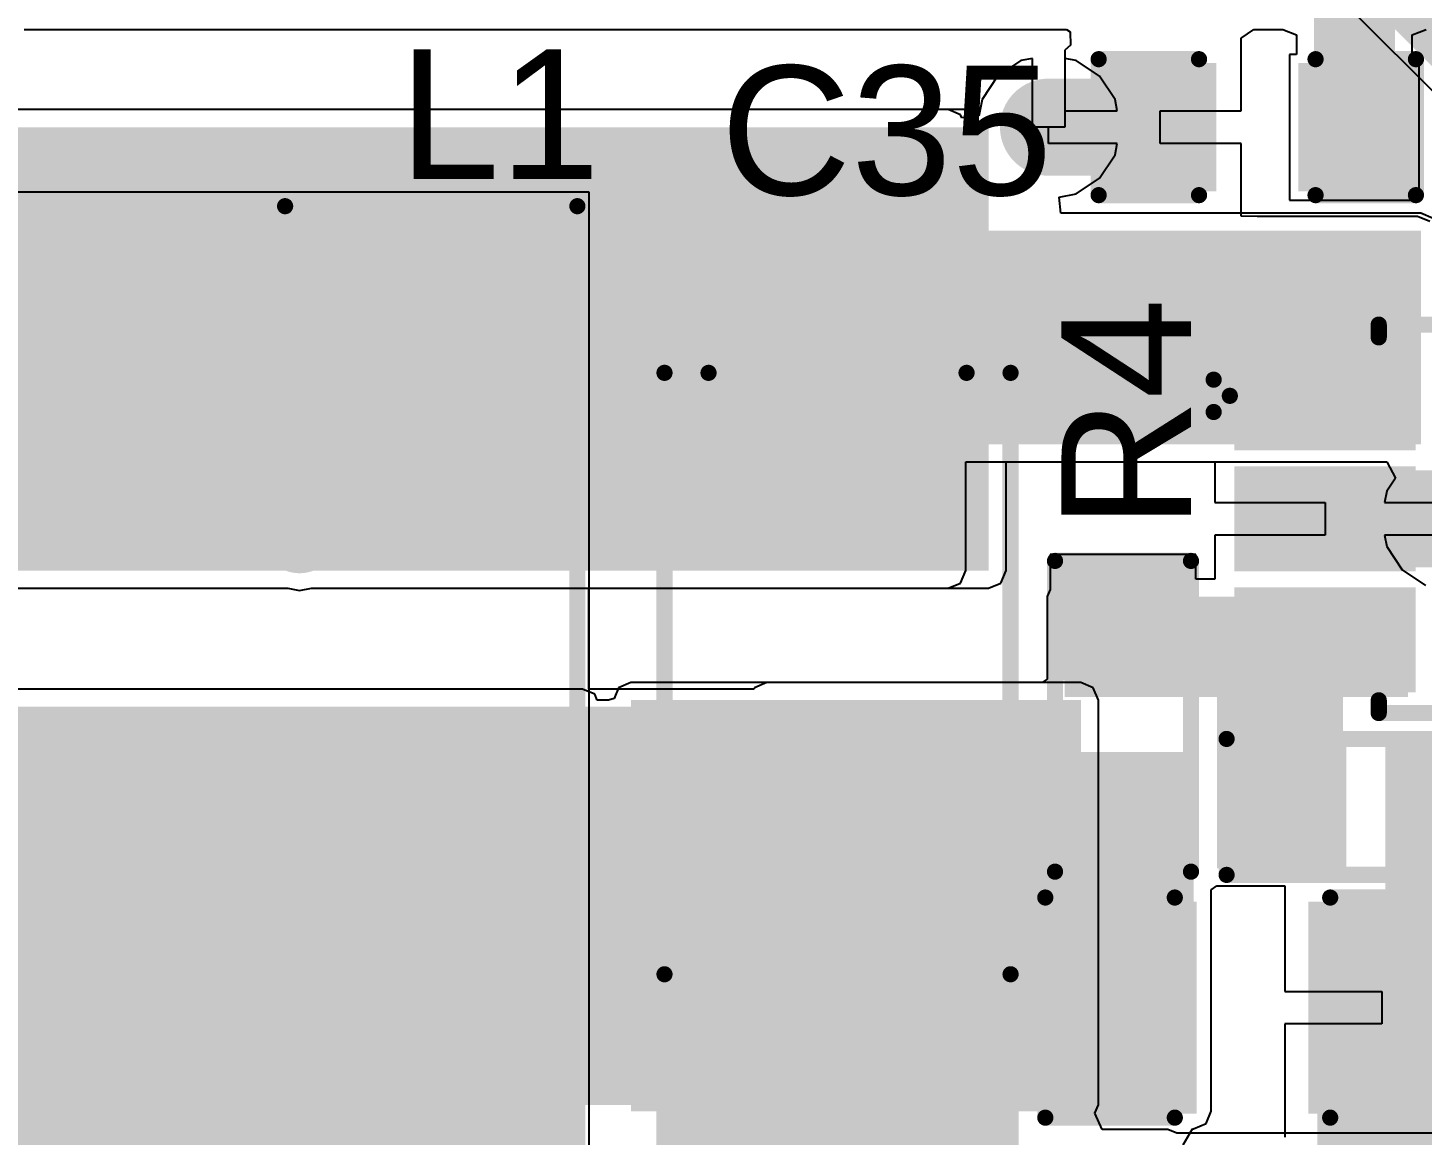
# Model space of a CAD drawing. Header units: millimetres. Extents: x -0.25 to 4.68, y -0.29 to 2.93.
# Drawn here: x 0.5137 to 0.9444, y 0.5146 to 0.8567 of the extents above; entities that cross this region are included whole.
import ezdxf

# ---------------------------------------------------------------- set-up
doc = ezdxf.new("R2010")
doc.units = ezdxf.units.MM
doc.header["$MEASUREMENT"] = 0
for name, color, linetype in [('BottomLayer', 5, 'Continuous'), ('BottomSolder', 6, 'Continuous'), ('TopLayer', 1, 'Continuous'), ('TopOverlay', 2, 'Continuous'), ('TopPaste', 8, 'Continuous'), ('TopSolder', 216, 'Continuous'), ('ViaHoleLayer', 16, 'Continuous')]:
    doc.layers.add(name, color=color, linetype=linetype)
doc.styles.add('Arial', font='', dxfattribs={"height": 0.2})
doc.styles.get('Arial').set_extended_font_data('Arial')

# ---------------------------------------------------------------- blocks, each defined once
blk = doc.blocks.new('C___0805_37')
at = {"layer": 'TopLayer'}
for points in [[(-0.06, 0.03), (-0.02, 0.03), (-0.02, -0.03), (-0.06, -0.03)], [(0.02, 0.03), (0.06, 0.03), (0.06, -0.03), (0.02, -0.03)]]:
    blk.add_hatch(color=1, dxfattribs=at).paths.add_polyline_path(points)
at = {"layer": 'TopPaste'}
for points in [[(-0.06, 0.03), (-0.02, 0.03), (-0.02, -0.03), (-0.06, -0.03)], [(0.02, 0.03), (0.06, 0.03), (0.06, -0.03), (0.02, -0.03)]]:
    blk.add_hatch(color=8, dxfattribs=at).paths.add_polyline_path(points)
at = {"layer": 'TopSolder'}
for points in [[(-0.06276, 0.03276), (-0.01724, 0.03276), (-0.01724, -0.03276), (-0.06276, -0.03276)], [(0.01724, 0.03276), (0.06276, 0.03276), (0.06276, -0.03276), (0.01724, -0.03276)]]:
    blk.add_hatch(color=216, dxfattribs=at).paths.add_polyline_path(points)
at = {"layer": 'TopOverlay', "const_width": 0.005}
for points in [[(-0.024, 0.034), (-0.064, 0.034)], [(-0.064, 0.034), (-0.064, -0.034)], [(0.064, 0.034), (0.024, 0.034)], [(0.064, 0.034), (0.064, -0.034)], [(-0.024, -0.034), (-0.064, -0.034)], [(0.064, -0.034), (0.024, -0.034)]]:
    blk.add_lwpolyline(points, dxfattribs=at)
at = {"layer": 'TopOverlay', "const_width": 0.0025}
for points in [[(-0.06525, 0.034, 1), (-0.06275, 0.034, 1)], [(-0.06525, 0.034, 1), (-0.06275, 0.034, 1)], [(-0.02525, 0.034, 1), (-0.02275, 0.034, 1)], [(0.02275, 0.034, 1), (0.02525, 0.034, 1)], [(0.06275, 0.034, 1), (0.06525, 0.034, 1)], [(0.06275, 0.034, 1), (0.06525, 0.034, 1)], [(-0.06525, -0.034, 1), (-0.06275, -0.034, 1)], [(-0.06525, -0.034, 1), (-0.06275, -0.034, 1)], [(-0.02525, -0.034, 1), (-0.02275, -0.034, 1)], [(0.02275, -0.034, 1), (0.02525, -0.034, 1)], [(0.06275, -0.034, 1), (0.06525, -0.034, 1)], [(0.06275, -0.034, 1), (0.06525, -0.034, 1)]]:
    blk.add_lwpolyline(points, format="xyb", close=True, dxfattribs=at)
blk = doc.blocks.new('SOT_23_6_51')
at = {"layer": 'TopLayer'}
for points in [[(-0.07559, 0.04961), (-0.02756, 0.04961), (-0.02756, 0.0252), (-0.07559, 0.0252)], [(0.02756, 0.04961), (0.07559, 0.04961), (0.07559, 0.0252), (0.02756, 0.0252)], [(-0.07559, 0.0122), (-0.02756, 0.0122), (-0.02756, -0.0122), (-0.07559, -0.0122)], [(0.02756, 0.0122), (0.07559, 0.0122), (0.07559, -0.0122), (0.02756, -0.0122)], [(-0.07559, -0.0252), (-0.02756, -0.0252), (-0.02756, -0.04961), (-0.07559, -0.04961)], [(0.02756, -0.0252), (0.07559, -0.0252), (0.07559, -0.04961), (0.02756, -0.04961)]]:
    blk.add_hatch(color=1, dxfattribs=at).paths.add_polyline_path(points)
at = {"layer": 'TopPaste'}
for points in [[(-0.07559, 0.04961), (-0.02756, 0.04961), (-0.02756, 0.0252), (-0.07559, 0.0252)], [(0.02756, 0.04961), (0.07559, 0.04961), (0.07559, 0.0252), (0.02756, 0.0252)], [(-0.07559, 0.0122), (-0.02756, 0.0122), (-0.02756, -0.0122), (-0.07559, -0.0122)], [(0.02756, 0.0122), (0.07559, 0.0122), (0.07559, -0.0122), (0.02756, -0.0122)], [(-0.07559, -0.0252), (-0.02756, -0.0252), (-0.02756, -0.04961), (-0.07559, -0.04961)], [(0.02756, -0.0252), (0.07559, -0.0252), (0.07559, -0.04961), (0.02756, -0.04961)]]:
    blk.add_hatch(color=8, dxfattribs=at).paths.add_polyline_path(points)
at = {"layer": 'TopSolder'}
for points in [[(-0.07959, 0.05361), (-0.02356, 0.05361), (-0.02356, 0.0212), (-0.07959, 0.0212)], [(0.02356, 0.05361), (0.07959, 0.05361), (0.07959, 0.0212), (0.02356, 0.0212)], [(-0.07959, 0.0162), (-0.02356, 0.0162), (-0.02356, -0.0162), (-0.07959, -0.0162)], [(0.02356, 0.0162), (0.07959, 0.0162), (0.07959, -0.0162), (0.02356, -0.0162)], [(-0.07959, -0.0212), (-0.02356, -0.0212), (-0.02356, -0.05361), (-0.07959, -0.05361)], [(0.02356, -0.0212), (0.07959, -0.0212), (0.07959, -0.05361), (0.02356, -0.05361)]]:
    blk.add_hatch(color=216, dxfattribs=at).paths.add_polyline_path(points)
at = {"layer": 'TopOverlay', "const_width": 0.005}
for points in [[(-0.035, 0.06), (0.034, 0.06)], [(-0.035, 0.05606), (-0.035, 0.06)], [(0.034, 0.05606), (0.034, 0.06)], [(-0.086, 0.043), (-0.081, 0.038)], [(-0.086, 0.033), (-0.086, 0.043)], [(-0.086, 0.033), (-0.081, 0.038)], [(-0.035, -0.06), (-0.035, -0.05606)], [(0.034, -0.06), (0.034, -0.05606)], [(-0.035, -0.06), (0.034, -0.06)]]:
    blk.add_lwpolyline(points, dxfattribs=at)
at = {"layer": 'TopOverlay', "const_width": 0.0025}
for points in [[(-0.03625, 0.06, 1), (-0.03375, 0.06, 1)], [(-0.03625, 0.06, 1), (-0.03375, 0.06, 1)], [(0.03275, 0.06, 1), (0.03525, 0.06, 1)], [(0.03275, 0.06, 1), (0.03525, 0.06, 1)], [(-0.03625, 0.05606, 1), (-0.03375, 0.05606, 1)], [(0.03275, 0.05606, 1), (0.03525, 0.05606, 1)], [(-0.08725, 0.043, 1), (-0.08475, 0.043, 1)], [(-0.08725, 0.043, 1), (-0.08475, 0.043, 1)], [(-0.08225, 0.038, 1), (-0.07975, 0.038, 1)], [(-0.08225, 0.038, 1), (-0.07975, 0.038, 1)], [(-0.08725, 0.033, 1), (-0.08475, 0.033, 1)], [(-0.08725, 0.033, 1), (-0.08475, 0.033, 1)], [(-0.03625, -0.05606, 1), (-0.03375, -0.05606, 1)], [(0.03275, -0.05606, 1), (0.03525, -0.05606, 1)], [(-0.03625, -0.06, 1), (-0.03375, -0.06, 1)], [(-0.03625, -0.06, 1), (-0.03375, -0.06, 1)], [(0.03275, -0.06, 1), (0.03525, -0.06, 1)], [(0.03275, -0.06, 1), (0.03525, -0.06, 1)]]:
    blk.add_lwpolyline(points, format="xyb", close=True, dxfattribs=at)
blk = doc.blocks.new('R___0603_95')
at = {"layer": 'TopLayer'}
for points in [[(-0.015, 0.0175), (-0.015, -0.0175), (-0.045, -0.0175), (-0.045, 0.0175)], [(0.045, 0.0175), (0.045, -0.0175), (0.015, -0.0175), (0.015, 0.0175)]]:
    blk.add_hatch(color=1, dxfattribs=at).paths.add_polyline_path(points)
at = {"layer": 'TopPaste'}
for points in [[(-0.015, 0.0175), (-0.015, -0.0175), (-0.045, -0.0175), (-0.045, 0.0175)], [(0.045, 0.0175), (0.045, -0.0175), (0.015, -0.0175), (0.015, 0.0175)]]:
    blk.add_hatch(color=8, dxfattribs=at).paths.add_polyline_path(points)
at = {"layer": 'TopSolder'}
for points in [[(-0.011, 0.0215), (-0.011, -0.0215), (-0.049, -0.0215), (-0.049, 0.0215)], [(0.049, 0.0215), (0.049, -0.0215), (0.011, -0.0215), (0.011, 0.0215)]]:
    blk.add_hatch(color=216, dxfattribs=at).paths.add_polyline_path(points)
at = {"layer": 'TopOverlay', "const_width": 0.005}
for points in [[(0.048, 0.021), (-0.048, 0.021)], [(-0.048, 0.021), (-0.048, -0.021)], [(0.048, 0.021), (0.048, -0.021)], [(0.048, -0.021), (-0.048, -0.021)]]:
    blk.add_lwpolyline(points, dxfattribs=at)
at = {"layer": 'TopOverlay', "const_width": 0.0025}
for points in [[(-0.04925, 0.021, 1), (-0.04675, 0.021, 1)], [(-0.04925, 0.021, 1), (-0.04675, 0.021, 1)], [(0.04675, 0.021, 1), (0.04925, 0.021, 1)], [(0.04675, 0.021, 1), (0.04925, 0.021, 1)], [(-0.04925, -0.021, 1), (-0.04675, -0.021, 1)], [(-0.04925, -0.021, 1), (-0.04675, -0.021, 1)], [(0.04675, -0.021, 1), (0.04925, -0.021, 1)], [(0.04675, -0.021, 1), (0.04925, -0.021, 1)]]:
    blk.add_lwpolyline(points, format="xyb", close=True, dxfattribs=at)
blk = doc.blocks.new('R___0603_96')
at = {"layer": 'TopLayer'}
for points in [[(-0.015, 0.0175), (-0.015, -0.0175), (-0.045, -0.0175), (-0.045, 0.0175)], [(0.045, 0.0175), (0.045, -0.0175), (0.015, -0.0175), (0.015, 0.0175)]]:
    blk.add_hatch(color=1, dxfattribs=at).paths.add_polyline_path(points)
at = {"layer": 'TopPaste'}
for points in [[(-0.015, 0.0175), (-0.015, -0.0175), (-0.045, -0.0175), (-0.045, 0.0175)], [(0.045, 0.0175), (0.045, -0.0175), (0.015, -0.0175), (0.015, 0.0175)]]:
    blk.add_hatch(color=8, dxfattribs=at).paths.add_polyline_path(points)
at = {"layer": 'TopSolder'}
for points in [[(-0.011, 0.0215), (-0.011, -0.0215), (-0.049, -0.0215), (-0.049, 0.0215)], [(0.049, 0.0215), (0.049, -0.0215), (0.011, -0.0215), (0.011, 0.0215)]]:
    blk.add_hatch(color=216, dxfattribs=at).paths.add_polyline_path(points)
at = {"layer": 'TopOverlay', "const_width": 0.005}
for points in [[(0.048, 0.021), (-0.048, 0.021)], [(-0.048, -0.021), (-0.048, 0.021)], [(0.048, -0.021), (0.048, 0.021)], [(0.048, -0.021), (-0.048, -0.021)]]:
    blk.add_lwpolyline(points, dxfattribs=at)
at = {"layer": 'TopOverlay', "const_width": 0.0025}
for points in [[(-0.04925, 0.021, 1), (-0.04675, 0.021, 1)], [(-0.04925, 0.021, 1), (-0.04675, 0.021, 1)], [(0.04675, 0.021, 1), (0.04925, 0.021, 1)], [(0.04675, 0.021, 1), (0.04925, 0.021, 1)], [(-0.04925, -0.021, 1), (-0.04675, -0.021, 1)], [(-0.04925, -0.021, 1), (-0.04675, -0.021, 1)], [(0.04675, -0.021, 1), (0.04925, -0.021, 1)], [(0.04675, -0.021, 1), (0.04925, -0.021, 1)]]:
    blk.add_lwpolyline(points, format="xyb", close=True, dxfattribs=at)
blk = doc.blocks.new('SMRH74_220MT_117')
at = {"layer": 'TopLayer'}
for points in [[(-0.16535, 0.04921), (-0.08661, 0.04921), (-0.08661, -0.04921), (-0.16535, -0.04921)], [(0.08661, 0.04921), (0.16535, 0.04921), (0.16535, -0.04921), (0.08661, -0.04921)]]:
    blk.add_hatch(color=1, dxfattribs=at).paths.add_polyline_path(points)
at = {"layer": 'TopPaste'}
for points in [[(-0.16535, 0.04921), (-0.08661, 0.04921), (-0.08661, -0.04921), (-0.16535, -0.04921)], [(0.08661, 0.04921), (0.16535, 0.04921), (0.16535, -0.04921), (0.08661, -0.04921)]]:
    blk.add_hatch(color=8, dxfattribs=at).paths.add_polyline_path(points)
at = {"layer": 'TopSolder'}
for points in [[(-0.16935, 0.05321), (-0.08261, 0.05321), (-0.08261, -0.05321), (-0.16935, -0.05321)], [(0.08261, 0.05321), (0.16935, 0.05321), (0.16935, -0.05321), (0.08261, -0.05321)]]:
    blk.add_hatch(color=216, dxfattribs=at).paths.add_polyline_path(points)
at = {"layer": 'TopOverlay', "const_width": 0.005}
for points in [[(-0.14764, 0.14764), (-0.14764, 0.05736)], [(-0.14764, 0.14764), (0.14764, 0.14764)], [(0.14764, 0.14764), (0.14764, 0.05736)], [(-0.14764, -0.05736), (-0.14764, -0.14764)], [(0.14764, -0.05736), (0.14764, -0.14764)], [(-0.14764, -0.14764), (0.14764, -0.14764)]]:
    blk.add_lwpolyline(points, dxfattribs=at)
at = {"layer": 'TopOverlay', "const_width": 0.0025}
for points in [[(-0.14889, 0.14764, 1), (-0.14639, 0.14764, 1)], [(-0.14889, 0.14764, 1), (-0.14639, 0.14764, 1)], [(0.14639, 0.14764, 1), (0.14889, 0.14764, 1)], [(0.14639, 0.14764, 1), (0.14889, 0.14764, 1)], [(-0.14889, 0.05736, 1), (-0.14639, 0.05736, 1)], [(0.14639, 0.05736, 1), (0.14889, 0.05736, 1)], [(-0.14889, -0.05736, 1), (-0.14639, -0.05736, 1)], [(0.14639, -0.05736, 1), (0.14889, -0.05736, 1)], [(-0.14889, -0.14764, 1), (-0.14639, -0.14764, 1)], [(-0.14889, -0.14764, 1), (-0.14639, -0.14764, 1)], [(0.14639, -0.14764, 1), (0.14889, -0.14764, 1)], [(0.14639, -0.14764, 1), (0.14889, -0.14764, 1)]]:
    blk.add_lwpolyline(points, format="xyb", close=True, dxfattribs=at)
blk = doc.blocks.new('SMA_160')
at = {"layer": 'TopLayer'}
for points in [[(-0.12795, 0.03346), (-0.02953, 0.03346), (-0.02953, -0.03346), (-0.12795, -0.03346)], [(0.02953, 0.03346), (0.12795, 0.03346), (0.12795, -0.03346), (0.02953, -0.03346)]]:
    blk.add_hatch(color=1, dxfattribs=at).paths.add_polyline_path(points)
at = {"layer": 'TopOverlay'}
for points in [[(-0.175, -0.05597), (-0.12906, -0.05597), (-0.12906, 0.05598), (-0.175, 0.05598)], [(-0.12992, 0.03638), (-0.1022, 0.03638), (-0.1022, 0.05598), (-0.12992, 0.05598)], [(-0.12992, -0.05598), (-0.1022, -0.05598), (-0.1022, -0.03638), (-0.12992, -0.03638)]]:
    blk.add_hatch(color=2, dxfattribs=at).paths.add_polyline_path(points)
at = {"layer": 'TopPaste'}
for points in [[(-0.12795, 0.03346), (-0.02953, 0.03346), (-0.02953, -0.03346), (-0.12795, -0.03346)], [(0.02953, 0.03346), (0.12795, 0.03346), (0.12795, -0.03346), (0.02953, -0.03346)]]:
    blk.add_hatch(color=8, dxfattribs=at).paths.add_polyline_path(points)
at = {"layer": 'TopSolder'}
for points in [[(-0.13195, 0.03746), (-0.02553, 0.03746), (-0.02553, -0.03746), (-0.13195, -0.03746)], [(0.02553, 0.03746), (0.13195, 0.03746), (0.13195, -0.03746), (0.02553, -0.03746)]]:
    blk.add_hatch(color=216, dxfattribs=at).paths.add_polyline_path(points)
at = {"layer": 'TopOverlay', "const_width": 0.005}
for points in [[(-0.10465, 0.05345), (0.08115, 0.05345)], [(0.08115, 0.05345), (0.08115, 0.03985)], [(0.08115, -0.03985), (0.08115, -0.05345)], [(-0.10465, -0.05345), (0.08115, -0.05345)]]:
    blk.add_lwpolyline(points, dxfattribs=at)
at = {"layer": 'TopOverlay', "const_width": 0.0025}
for points in [[(-0.1059, 0.05345, 1), (-0.1034, 0.05345, 1)], [(0.0799, 0.05345, 1), (0.0824, 0.05345, 1)], [(0.0799, 0.05345, 1), (0.0824, 0.05345, 1)], [(0.0799, 0.03985, 1), (0.0824, 0.03985, 1)], [(0.0799, -0.03985, 1), (0.0824, -0.03985, 1)], [(-0.1059, -0.05345, 1), (-0.1034, -0.05345, 1)], [(0.0799, -0.05345, 1), (0.0824, -0.05345, 1)], [(0.0799, -0.05345, 1), (0.0824, -0.05345, 1)]]:
    blk.add_lwpolyline(points, format="xyb", close=True, dxfattribs=at)
blk = doc.blocks.new('C___0603_182')
at = {"layer": 'TopLayer'}
for points in [[(-0.015, 0.0175), (-0.015, -0.0175), (-0.045, -0.0175), (-0.045, 0.0175)], [(0.045, 0.0175), (0.045, -0.0175), (0.015, -0.0175), (0.015, 0.0175)]]:
    blk.add_hatch(color=1, dxfattribs=at).paths.add_polyline_path(points)
at = {"layer": 'TopPaste'}
for points in [[(-0.015, 0.0175), (-0.015, -0.0175), (-0.045, -0.0175), (-0.045, 0.0175)], [(0.045, 0.0175), (0.045, -0.0175), (0.015, -0.0175), (0.015, 0.0175)]]:
    blk.add_hatch(color=8, dxfattribs=at).paths.add_polyline_path(points)
at = {"layer": 'TopSolder'}
for points in [[(-0.01264, 0.01986), (-0.01264, -0.01986), (-0.04736, -0.01986), (-0.04736, 0.01986)], [(0.04736, 0.01986), (0.04736, -0.01986), (0.01264, -0.01986), (0.01264, 0.01986)]]:
    blk.add_hatch(color=216, dxfattribs=at).paths.add_polyline_path(points)
at = {"layer": 'TopOverlay', "const_width": 0.005}
for points in [[(-0.049, 0.021), (-0.018, 0.021)], [(-0.049, -0.021), (-0.049, 0.021)], [(0.018, 0.021), (0.049, 0.021)], [(0.049, -0.021), (0.049, 0.021)], [(-0.049, -0.021), (-0.018, -0.021)], [(0.018, -0.021), (0.049, -0.021)]]:
    blk.add_lwpolyline(points, dxfattribs=at)
at = {"layer": 'TopOverlay', "const_width": 0.0025}
for points in [[(-0.05025, 0.021, 1), (-0.04775, 0.021, 1)], [(-0.05025, 0.021, 1), (-0.04775, 0.021, 1)], [(-0.01925, 0.021, 1), (-0.01675, 0.021, 1)], [(0.01675, 0.021, 1), (0.01925, 0.021, 1)], [(0.04775, 0.021, 1), (0.05025, 0.021, 1)], [(0.04775, 0.021, 1), (0.05025, 0.021, 1)], [(-0.05025, -0.021, 1), (-0.04775, -0.021, 1)], [(-0.05025, -0.021, 1), (-0.04775, -0.021, 1)], [(-0.01925, -0.021, 1), (-0.01675, -0.021, 1)], [(0.01675, -0.021, 1), (0.01925, -0.021, 1)], [(0.04775, -0.021, 1), (0.05025, -0.021, 1)], [(0.04775, -0.021, 1), (0.05025, -0.021, 1)]]:
    blk.add_lwpolyline(points, format="xyb", close=True, dxfattribs=at)

msp = doc.modelspace()

# ---------------------------------------------------------------- hatches: boundary and pattern name
at = {"layer": 'BottomLayer'}
h = msp.add_hatch(color=5, dxfattribs=at)
edge = h.paths.add_edge_path()
edge.add_arc((0.829, 0.826), 0.01181, 0, 360)
for points in [[(0.425, 0.689), (0.81047, 0.689), (0.81047, 0.826), (0.425, 0.826)], [(0.798, 0.728), (0.944, 0.728), (0.944, 0.794), (0.798, 0.794)], [(0.12982, 0.52395), (0.76282, 0.52395), (0.76282, 0.647), (0.12982, 0.647)], [(0.742, 0.52395), (0.839, 0.52395), (0.839, 0.649), (0.742, 0.649)]]:
    msp.add_hatch(color=5, dxfattribs=at).paths.add_polyline_path(points)
h = msp.add_hatch(color=5, dxfattribs=at)
edge = h.paths.add_edge_path()
edge.add_arc((0.59765, 0.812), 0.01181, 0, 360)
h = msp.add_hatch(color=5, dxfattribs=at)
edge = h.paths.add_edge_path()
edge.add_arc((0.63065, 0.813), 0.01181, 0, 360)
h = msp.add_hatch(color=5, dxfattribs=at)
edge = h.paths.add_edge_path()
edge.add_arc((0.63065, 0.785), 0.01181, 0, 360)
h = msp.add_hatch(color=5, dxfattribs=at)
edge = h.paths.add_edge_path()
edge.add_arc((0.59765, 0.784), 0.01181, 0, 360)
h = msp.add_hatch(color=5, dxfattribs=at)
edge = h.paths.add_edge_path()
edge.add_arc((0.817, 0.778), 0.01181, 0, 360)
h = msp.add_hatch(color=5, dxfattribs=at)
edge = h.paths.add_edge_path()
edge.add_arc((0.845, 0.778), 0.01181, 0, 360)
h = msp.add_hatch(color=5, dxfattribs=at)
edge = h.paths.add_edge_path()
edge.add_arc((0.873, 0.778), 0.01181, 0, 360)
h = msp.add_hatch(color=5, dxfattribs=at)
edge = h.paths.add_edge_path()
edge.add_arc((0.901, 0.778), 0.01181, 0, 360)
h = msp.add_hatch(color=5, dxfattribs=at)
edge = h.paths.add_edge_path()
edge.add_arc((0.929, 0.778), 0.01181, 0, 360)
h = msp.add_hatch(color=5, dxfattribs=at)
edge = h.paths.add_edge_path()
edge.add_arc((0.59765, 0.756), 0.01181, 0, 360)
h = msp.add_hatch(color=5, dxfattribs=at)
edge = h.paths.add_edge_path()
edge.add_arc((0.63065, 0.757), 0.01181, 0, 360)
h = msp.add_hatch(color=5, dxfattribs=at)
edge = h.paths.add_edge_path()
edge.add_arc((0.63065, 0.729), 0.01181, 0, 360)
h = msp.add_hatch(color=5, dxfattribs=at)
edge = h.paths.add_edge_path()
edge.add_arc((0.59765, 0.728), 0.01181, 0, 360)
h = msp.add_hatch(color=5, dxfattribs=at)
edge = h.paths.add_edge_path()
edge.add_arc((0.954, 0.705), 0.01181, 0, 360)
h = msp.add_hatch(color=5, dxfattribs=at)
edge = h.paths.add_edge_path()
edge.add_arc((0.59765, 0.7), 0.01181, 0, 360)
h = msp.add_hatch(color=5, dxfattribs=at)
edge = h.paths.add_edge_path()
edge.add_arc((0.63065, 0.701), 0.01181, 0, 360)
h = msp.add_hatch(color=5, dxfattribs=at)
edge = h.paths.add_edge_path()
edge.add_arc((0.71365, 0.635), 0.01181, 0, 360)
h = msp.add_hatch(color=5, dxfattribs=at)
edge = h.paths.add_edge_path()
edge.add_arc((0.814, 0.635), 0.01181, 0, 360)
h = msp.add_hatch(color=5, dxfattribs=at)
edge = h.paths.add_edge_path()
edge.add_arc((0.71365, 0.61), 0.01181, 0, 360)
h = msp.add_hatch(color=5, dxfattribs=at)
edge = h.paths.add_edge_path()
edge.add_arc((0.814, 0.61), 0.01181, 0, 360)
h = msp.add_hatch(color=5, dxfattribs=at)
edge = h.paths.add_edge_path()
edge.add_arc((0.71365, 0.585), 0.01181, 0, 360)
h = msp.add_hatch(color=5, dxfattribs=at)
edge = h.paths.add_edge_path()
edge.add_arc((0.814, 0.585), 0.01181, 0, 360)
h = msp.add_hatch(color=5, dxfattribs=at)
edge = h.paths.add_edge_path()
edge.add_arc((0.71365, 0.56), 0.01181, 0, 360)
h = msp.add_hatch(color=5, dxfattribs=at)
edge = h.paths.add_edge_path()
edge.add_arc((0.814, 0.56), 0.01181, 0, 360)
h = msp.add_hatch(color=5, dxfattribs=at)
edge = h.paths.add_edge_path()
edge.add_arc((0.71365, 0.535), 0.01181, 0, 360)
h = msp.add_hatch(color=5, dxfattribs=at)
edge = h.paths.add_edge_path()
edge.add_arc((0.814, 0.535), 0.01181, 0, 360)
at = {"layer": 'BottomSolder'}
h = msp.add_hatch(color=6, dxfattribs=at)
edge = h.paths.add_edge_path()
edge.add_arc((0.829, 0.826), 0.00591, 0, 360)
h = msp.add_hatch(color=6, dxfattribs=at)
edge = h.paths.add_edge_path()
edge.add_arc((0.63065, 0.813), 0.00591, 0, 360)
h = msp.add_hatch(color=6, dxfattribs=at)
edge = h.paths.add_edge_path()
edge.add_arc((0.59765, 0.812), 0.00591, 0, 360)
h = msp.add_hatch(color=6, dxfattribs=at)
edge = h.paths.add_edge_path()
edge.add_arc((0.59765, 0.784), 0.00591, 0, 360)
h = msp.add_hatch(color=6, dxfattribs=at)
edge = h.paths.add_edge_path()
edge.add_arc((0.63065, 0.785), 0.00591, 0, 360)
h = msp.add_hatch(color=6, dxfattribs=at)
edge = h.paths.add_edge_path()
edge.add_arc((0.817, 0.778), 0.00591, 0, 360)
h = msp.add_hatch(color=6, dxfattribs=at)
edge = h.paths.add_edge_path()
edge.add_arc((0.845, 0.778), 0.00591, 0, 360)
h = msp.add_hatch(color=6, dxfattribs=at)
edge = h.paths.add_edge_path()
edge.add_arc((0.873, 0.778), 0.00591, 0, 360)
h = msp.add_hatch(color=6, dxfattribs=at)
edge = h.paths.add_edge_path()
edge.add_arc((0.901, 0.778), 0.00591, 0, 360)
h = msp.add_hatch(color=6, dxfattribs=at)
edge = h.paths.add_edge_path()
edge.add_arc((0.929, 0.778), 0.00591, 0, 360)
h = msp.add_hatch(color=6, dxfattribs=at)
edge = h.paths.add_edge_path()
edge.add_arc((0.63065, 0.757), 0.00591, 0, 360)
h = msp.add_hatch(color=6, dxfattribs=at)
edge = h.paths.add_edge_path()
edge.add_arc((0.59765, 0.756), 0.00591, 0, 360)
h = msp.add_hatch(color=6, dxfattribs=at)
edge = h.paths.add_edge_path()
edge.add_arc((0.59765, 0.728), 0.00591, 0, 360)
h = msp.add_hatch(color=6, dxfattribs=at)
edge = h.paths.add_edge_path()
edge.add_arc((0.63065, 0.729), 0.00591, 0, 360)
h = msp.add_hatch(color=6, dxfattribs=at)
edge = h.paths.add_edge_path()
edge.add_arc((0.63065, 0.701), 0.00591, 0, 360)
h = msp.add_hatch(color=6, dxfattribs=at)
edge = h.paths.add_edge_path()
edge.add_arc((0.59765, 0.7), 0.00591, 0, 360)
h = msp.add_hatch(color=6, dxfattribs=at)
edge = h.paths.add_edge_path()
edge.add_arc((0.71365, 0.635), 0.00591, 0, 360)
h = msp.add_hatch(color=6, dxfattribs=at)
edge = h.paths.add_edge_path()
edge.add_arc((0.814, 0.635), 0.00591, 0, 360)
h = msp.add_hatch(color=6, dxfattribs=at)
edge = h.paths.add_edge_path()
edge.add_arc((0.71365, 0.61), 0.00591, 0, 360)
h = msp.add_hatch(color=6, dxfattribs=at)
edge = h.paths.add_edge_path()
edge.add_arc((0.814, 0.61), 0.00591, 0, 360)
h = msp.add_hatch(color=6, dxfattribs=at)
edge = h.paths.add_edge_path()
edge.add_arc((0.71365, 0.585), 0.00591, 0, 360)
h = msp.add_hatch(color=6, dxfattribs=at)
edge = h.paths.add_edge_path()
edge.add_arc((0.814, 0.585), 0.00591, 0, 360)
h = msp.add_hatch(color=6, dxfattribs=at)
edge = h.paths.add_edge_path()
edge.add_arc((0.71365, 0.56), 0.00591, 0, 360)
h = msp.add_hatch(color=6, dxfattribs=at)
edge = h.paths.add_edge_path()
edge.add_arc((0.814, 0.56), 0.00591, 0, 360)
h = msp.add_hatch(color=6, dxfattribs=at)
edge = h.paths.add_edge_path()
edge.add_arc((0.71365, 0.535), 0.00591, 0, 360)
h = msp.add_hatch(color=6, dxfattribs=at)
edge = h.paths.add_edge_path()
edge.add_arc((0.814, 0.535), 0.00591, 0, 360)
at = {"layer": 'TopLayer'}
h = msp.add_hatch(color=1, dxfattribs=at)
edge = h.paths.add_edge_path()
edge.add_arc((0.829, 0.826), 0.01181, 0, 360)
for points in [[(0.425, 0.689), (0.798, 0.689), (0.798, 0.826), (0.425, 0.826)], [(0.943, 0.793), (0.788, 0.793), (0.788, 0.728), (0.943, 0.728)], [(0.834, 0.65), (0.94, 0.65), (0.94, 0.681), (0.834, 0.681)], [(0.92, 0.597), (0.92, 0.681), (0.881, 0.681), (0.881, 0.597)], [(0.38818, 0.427), (0.685, 0.427), (0.685, 0.647), (0.38818, 0.647)], [(0.7, 0.621), (0.827, 0.621), (0.827, 0.649), (0.7, 0.649)], [(0.723, 0.59), (0.799, 0.59), (0.799, 0.649), (0.723, 0.649)], [(0.933, 0.516), (1.024, 0.516), (1.024, 0.636), (0.933, 0.636)], [(0.7, 0.522), (0.87382, 0.522), (0.87382, 0.632), (0.7, 0.632)], [(0.912, 0.543), (0.912, 0.439), (1.06607, 0.439), (1.06607, 0.543)]]:
    msp.add_hatch(color=1, dxfattribs=at).paths.add_polyline_path(points)
h = msp.add_hatch(color=1, dxfattribs=at)
edge = h.paths.add_edge_path()
edge.add_arc((0.59765, 0.812), 0.01181, 0, 360)
h = msp.add_hatch(color=1, dxfattribs=at)
edge = h.paths.add_edge_path()
edge.add_arc((0.63065, 0.813), 0.01181, 0, 360)
h = msp.add_hatch(color=1, dxfattribs=at)
edge = h.paths.add_edge_path()
edge.add_arc((0.63065, 0.785), 0.01181, 0, 360)
h = msp.add_hatch(color=1, dxfattribs=at)
edge = h.paths.add_edge_path()
edge.add_arc((0.59765, 0.784), 0.01181, 0, 360)
h = msp.add_hatch(color=1, dxfattribs=at)
edge = h.paths.add_edge_path()
edge.add_arc((0.817, 0.778), 0.01181, 0, 360)
h = msp.add_hatch(color=1, dxfattribs=at)
edge = h.paths.add_edge_path()
edge.add_arc((0.845, 0.778), 0.01181, 0, 360)
h = msp.add_hatch(color=1, dxfattribs=at)
edge = h.paths.add_edge_path()
edge.add_arc((0.873, 0.778), 0.01181, 0, 360)
h = msp.add_hatch(color=1, dxfattribs=at)
edge = h.paths.add_edge_path()
edge.add_arc((0.901, 0.778), 0.01181, 0, 360)
h = msp.add_hatch(color=1, dxfattribs=at)
edge = h.paths.add_edge_path()
edge.add_arc((0.929, 0.778), 0.01181, 0, 360)
h = msp.add_hatch(color=1, dxfattribs=at)
edge = h.paths.add_edge_path()
edge.add_arc((0.59765, 0.756), 0.01181, 0, 360)
h = msp.add_hatch(color=1, dxfattribs=at)
edge = h.paths.add_edge_path()
edge.add_arc((0.63065, 0.757), 0.01181, 0, 360)
h = msp.add_hatch(color=1, dxfattribs=at)
edge = h.paths.add_edge_path()
edge.add_arc((0.63065, 0.729), 0.01181, 0, 360)
h = msp.add_hatch(color=1, dxfattribs=at)
edge = h.paths.add_edge_path()
edge.add_arc((0.59765, 0.728), 0.01181, 0, 360)
h = msp.add_hatch(color=1, dxfattribs=at)
edge = h.paths.add_edge_path()
edge.add_arc((0.954, 0.705), 0.01181, 0, 360)
h = msp.add_hatch(color=1, dxfattribs=at)
edge = h.paths.add_edge_path()
edge.add_arc((0.59765, 0.7), 0.01181, 0, 360)
h = msp.add_hatch(color=1, dxfattribs=at)
edge = h.paths.add_edge_path()
edge.add_arc((0.63065, 0.701), 0.01181, 0, 360)
h = msp.add_hatch(color=1, dxfattribs=at)
edge = h.paths.add_edge_path()
edge.add_arc((0.71365, 0.635), 0.01181, 0, 360)
h = msp.add_hatch(color=1, dxfattribs=at)
edge = h.paths.add_edge_path()
edge.add_arc((0.814, 0.635), 0.01181, 0, 360)
h = msp.add_hatch(color=1, dxfattribs=at)
edge = h.paths.add_edge_path()
edge.add_arc((0.71365, 0.61), 0.01181, 0, 360)
h = msp.add_hatch(color=1, dxfattribs=at)
edge = h.paths.add_edge_path()
edge.add_arc((0.814, 0.61), 0.01181, 0, 360)
h = msp.add_hatch(color=1, dxfattribs=at)
edge = h.paths.add_edge_path()
edge.add_arc((0.71365, 0.585), 0.01181, 0, 360)
h = msp.add_hatch(color=1, dxfattribs=at)
edge = h.paths.add_edge_path()
edge.add_arc((0.814, 0.585), 0.01181, 0, 360)
h = msp.add_hatch(color=1, dxfattribs=at)
edge = h.paths.add_edge_path()
edge.add_arc((0.71365, 0.56), 0.01181, 0, 360)
h = msp.add_hatch(color=1, dxfattribs=at)
edge = h.paths.add_edge_path()
edge.add_arc((0.814, 0.56), 0.01181, 0, 360)
h = msp.add_hatch(color=1, dxfattribs=at)
edge = h.paths.add_edge_path()
edge.add_arc((0.71365, 0.535), 0.01181, 0, 360)
h = msp.add_hatch(color=1, dxfattribs=at)
edge = h.paths.add_edge_path()
edge.add_arc((0.814, 0.535), 0.01181, 0, 360)
at = {"layer": 'TopSolder'}
h = msp.add_hatch(color=216, dxfattribs=at)
edge = h.paths.add_edge_path()
edge.add_arc((0.829, 0.826), 0.00591, 0, 360)
h = msp.add_hatch(color=216, dxfattribs=at)
edge = h.paths.add_edge_path()
edge.add_arc((0.63065, 0.813), 0.00591, 0, 360)
h = msp.add_hatch(color=216, dxfattribs=at)
edge = h.paths.add_edge_path()
edge.add_arc((0.59765, 0.812), 0.00591, 0, 360)
h = msp.add_hatch(color=216, dxfattribs=at)
edge = h.paths.add_edge_path()
edge.add_arc((0.59765, 0.784), 0.00591, 0, 360)
h = msp.add_hatch(color=216, dxfattribs=at)
edge = h.paths.add_edge_path()
edge.add_arc((0.63065, 0.785), 0.00591, 0, 360)
h = msp.add_hatch(color=216, dxfattribs=at)
edge = h.paths.add_edge_path()
edge.add_arc((0.817, 0.778), 0.00591, 0, 360)
h = msp.add_hatch(color=216, dxfattribs=at)
edge = h.paths.add_edge_path()
edge.add_arc((0.845, 0.778), 0.00591, 0, 360)
h = msp.add_hatch(color=216, dxfattribs=at)
edge = h.paths.add_edge_path()
edge.add_arc((0.873, 0.778), 0.00591, 0, 360)
h = msp.add_hatch(color=216, dxfattribs=at)
edge = h.paths.add_edge_path()
edge.add_arc((0.901, 0.778), 0.00591, 0, 360)
h = msp.add_hatch(color=216, dxfattribs=at)
edge = h.paths.add_edge_path()
edge.add_arc((0.929, 0.778), 0.00591, 0, 360)
h = msp.add_hatch(color=216, dxfattribs=at)
edge = h.paths.add_edge_path()
edge.add_arc((0.63065, 0.757), 0.00591, 0, 360)
h = msp.add_hatch(color=216, dxfattribs=at)
edge = h.paths.add_edge_path()
edge.add_arc((0.59765, 0.756), 0.00591, 0, 360)
h = msp.add_hatch(color=216, dxfattribs=at)
edge = h.paths.add_edge_path()
edge.add_arc((0.59765, 0.728), 0.00591, 0, 360)
h = msp.add_hatch(color=216, dxfattribs=at)
edge = h.paths.add_edge_path()
edge.add_arc((0.63065, 0.729), 0.00591, 0, 360)
h = msp.add_hatch(color=216, dxfattribs=at)
edge = h.paths.add_edge_path()
edge.add_arc((0.63065, 0.701), 0.00591, 0, 360)
h = msp.add_hatch(color=216, dxfattribs=at)
edge = h.paths.add_edge_path()
edge.add_arc((0.59765, 0.7), 0.00591, 0, 360)
h = msp.add_hatch(color=216, dxfattribs=at)
edge = h.paths.add_edge_path()
edge.add_arc((0.71365, 0.635), 0.00591, 0, 360)
h = msp.add_hatch(color=216, dxfattribs=at)
edge = h.paths.add_edge_path()
edge.add_arc((0.814, 0.635), 0.00591, 0, 360)
h = msp.add_hatch(color=216, dxfattribs=at)
edge = h.paths.add_edge_path()
edge.add_arc((0.71365, 0.61), 0.00591, 0, 360)
h = msp.add_hatch(color=216, dxfattribs=at)
edge = h.paths.add_edge_path()
edge.add_arc((0.814, 0.61), 0.00591, 0, 360)
h = msp.add_hatch(color=216, dxfattribs=at)
edge = h.paths.add_edge_path()
edge.add_arc((0.71365, 0.585), 0.00591, 0, 360)
h = msp.add_hatch(color=216, dxfattribs=at)
edge = h.paths.add_edge_path()
edge.add_arc((0.814, 0.585), 0.00591, 0, 360)
h = msp.add_hatch(color=216, dxfattribs=at)
edge = h.paths.add_edge_path()
edge.add_arc((0.71365, 0.56), 0.00591, 0, 360)
h = msp.add_hatch(color=216, dxfattribs=at)
edge = h.paths.add_edge_path()
edge.add_arc((0.814, 0.56), 0.00591, 0, 360)
h = msp.add_hatch(color=216, dxfattribs=at)
edge = h.paths.add_edge_path()
edge.add_arc((0.71365, 0.535), 0.00591, 0, 360)
h = msp.add_hatch(color=216, dxfattribs=at)
edge = h.paths.add_edge_path()
edge.add_arc((0.814, 0.535), 0.00591, 0, 360)
at = {"layer": 'ViaHoleLayer'}
h = msp.add_hatch(color=16, dxfattribs=at)
edge = h.paths.add_edge_path()
edge.add_arc((0.829, 0.826), 0.00591, 0, 360)
h = msp.add_hatch(color=16, dxfattribs=at)
edge = h.paths.add_edge_path()
edge.add_arc((0.63065, 0.813), 0.00591, 0, 360)
h = msp.add_hatch(color=16, dxfattribs=at)
edge = h.paths.add_edge_path()
edge.add_arc((0.59765, 0.812), 0.00591, 0, 360)
h = msp.add_hatch(color=16, dxfattribs=at)
edge = h.paths.add_edge_path()
edge.add_arc((0.59765, 0.784), 0.00591, 0, 360)
h = msp.add_hatch(color=16, dxfattribs=at)
edge = h.paths.add_edge_path()
edge.add_arc((0.63065, 0.785), 0.00591, 0, 360)
h = msp.add_hatch(color=16, dxfattribs=at)
edge = h.paths.add_edge_path()
edge.add_arc((0.817, 0.778), 0.00591, 0, 360)
h = msp.add_hatch(color=16, dxfattribs=at)
edge = h.paths.add_edge_path()
edge.add_arc((0.845, 0.778), 0.00591, 0, 360)
h = msp.add_hatch(color=16, dxfattribs=at)
edge = h.paths.add_edge_path()
edge.add_arc((0.873, 0.778), 0.00591, 0, 360)
h = msp.add_hatch(color=16, dxfattribs=at)
edge = h.paths.add_edge_path()
edge.add_arc((0.901, 0.778), 0.00591, 0, 360)
h = msp.add_hatch(color=16, dxfattribs=at)
edge = h.paths.add_edge_path()
edge.add_arc((0.929, 0.778), 0.00591, 0, 360)
h = msp.add_hatch(color=16, dxfattribs=at)
edge = h.paths.add_edge_path()
edge.add_arc((0.63065, 0.757), 0.00591, 0, 360)
h = msp.add_hatch(color=16, dxfattribs=at)
edge = h.paths.add_edge_path()
edge.add_arc((0.59765, 0.756), 0.00591, 0, 360)
h = msp.add_hatch(color=16, dxfattribs=at)
edge = h.paths.add_edge_path()
edge.add_arc((0.59765, 0.728), 0.00591, 0, 360)
h = msp.add_hatch(color=16, dxfattribs=at)
edge = h.paths.add_edge_path()
edge.add_arc((0.63065, 0.729), 0.00591, 0, 360)
h = msp.add_hatch(color=16, dxfattribs=at)
edge = h.paths.add_edge_path()
edge.add_arc((0.63065, 0.701), 0.00591, 0, 360)
h = msp.add_hatch(color=16, dxfattribs=at)
edge = h.paths.add_edge_path()
edge.add_arc((0.59765, 0.7), 0.00591, 0, 360)
h = msp.add_hatch(color=16, dxfattribs=at)
edge = h.paths.add_edge_path()
edge.add_arc((0.71365, 0.635), 0.00591, 0, 360)
h = msp.add_hatch(color=16, dxfattribs=at)
edge = h.paths.add_edge_path()
edge.add_arc((0.814, 0.635), 0.00591, 0, 360)
h = msp.add_hatch(color=16, dxfattribs=at)
edge = h.paths.add_edge_path()
edge.add_arc((0.71365, 0.61), 0.00591, 0, 360)
h = msp.add_hatch(color=16, dxfattribs=at)
edge = h.paths.add_edge_path()
edge.add_arc((0.814, 0.61), 0.00591, 0, 360)
h = msp.add_hatch(color=16, dxfattribs=at)
edge = h.paths.add_edge_path()
edge.add_arc((0.71365, 0.585), 0.00591, 0, 360)
h = msp.add_hatch(color=16, dxfattribs=at)
edge = h.paths.add_edge_path()
edge.add_arc((0.814, 0.585), 0.00591, 0, 360)
h = msp.add_hatch(color=16, dxfattribs=at)
edge = h.paths.add_edge_path()
edge.add_arc((0.71365, 0.56), 0.00591, 0, 360)
h = msp.add_hatch(color=16, dxfattribs=at)
edge = h.paths.add_edge_path()
edge.add_arc((0.814, 0.56), 0.00591, 0, 360)
h = msp.add_hatch(color=16, dxfattribs=at)
edge = h.paths.add_edge_path()
edge.add_arc((0.71365, 0.535), 0.00591, 0, 360)
h = msp.add_hatch(color=16, dxfattribs=at)
edge = h.paths.add_edge_path()
edge.add_arc((0.814, 0.535), 0.00591, 0, 360)

# ---------------------------------------------------------------- linework, layer by layer
at = {"layer": 'BottomLayer'}
for p, q in [((0.7975, 0.98727), (0.98038, 0.80438)), ((0.82049, 0.84655), (0.81328, 0.84172)), ((0.824, 0.84724), (0.82049, 0.84655)), ((0.824, 0.826), (0.824, 0.84724)), ((0.83751, 0.84655), (0.834, 0.84724)), ((0.834, 0.84724), (0.834, 0.831)), ((0.84472, 0.84172), (0.83751, 0.84655)), ((0.81328, 0.84172), (0.80845, 0.83451)), ((0.84955, 0.83451), (0.84472, 0.84172)), ((0.80784, 0.83141), (0.43671, 0.83141)), ((0.80845, 0.83451), (0.80784, 0.83141)), ((0.85024, 0.831), (0.84955, 0.83451)), ((0.834, 0.831), (0.85024, 0.831)), ((0.829, 0.826), (0.824, 0.826)), ((0.829, 0.821), (0.829, 0.826)), ((0.85024, 0.821), (0.829, 0.821)), ((0.84955, 0.81749), (0.85024, 0.821)), ((0.84472, 0.81028), (0.84955, 0.81749)), ((0.83751, 0.80545), (0.84472, 0.81028)), ((0.387, 0.806), (0.687, 0.806)), ((0.687, 0.806), (0.687, 0.502)), ((0.83227, 0.80441), (0.83751, 0.80545)), ((0.83276, 0.79941), (0.83227, 0.80441)), ((0.944, 0.79941), (0.83276, 0.79941)), ((0.94783, 0.79783), (0.944, 0.79941)), ((0.81589, 0.689), (0.81589, 0.72259)), ((0.81589, 0.72259), (0.93351, 0.72259)), ((0.93351, 0.72259), (0.93618, 0.71759)), ((0.93618, 0.71759), (0.93345, 0.71351)), ((0.93345, 0.71351), (0.93276, 0.71)), ((0.93276, 0.71), (0.97524, 0.71)), ((0.949, 0.7), (0.93276, 0.7)), ((0.93276, 0.7), (0.93345, 0.69649)), ((0.93345, 0.69649), (0.93828, 0.68928)), ((0.93828, 0.68928), (0.94549, 0.68445)), ((0.81047, 0.68359), (0.8143, 0.68517)), ((0.8143, 0.68517), (0.81589, 0.689)), ((0.687, 0.65241), (0.687, 0.68359)), ((0.687, 0.68359), (0.81047, 0.68359)), ((0.738, 0.65241), (0.687, 0.65241)), ((0.73817, 0.65283), (0.738, 0.65241)), ((0.742, 0.65441), (0.73817, 0.65283)), ((0.839, 0.65441), (0.742, 0.65441)), ((0.84283, 0.65283), (0.839, 0.65441)), ((0.84441, 0.649), (0.84283, 0.65283)), ((0.84441, 0.52395), (0.84441, 0.649)), ((0.84334, 0.52136), (0.84441, 0.52395)), ((0.8456, 0.51636), (0.84334, 0.52136)), ((0.86582, 0.51636), (0.8456, 0.51636)), ((0.86861, 0.51521), (0.86582, 0.51636)), ((0.95035, 0.51521), (0.86861, 0.51521))]:
    msp.add_line(p, q, dxfattribs=at)
at = {"layer": 'BottomLayer', "const_width": 0.025}
msp.add_lwpolyline([(0.731, 1.079), (0.993, 0.817)], dxfattribs=at)
at = {"layer": 'TopLayer'}
for p, q in [((0.51262, 0.85618), (0.54695, 0.85618)), ((0.54695, 0.85618), (0.54699, 0.85618)), ((0.54699, 0.85618), (0.55195, 0.85618)), ((0.55195, 0.85618), (0.55199, 0.85618)), ((0.55199, 0.85618), (0.58632, 0.85618)), ((0.58632, 0.85618), (0.58636, 0.85618)), ((0.58636, 0.85618), (0.59132, 0.85618)), ((0.59132, 0.85618), (0.59136, 0.85618)), ((0.59136, 0.85618), (0.62569, 0.85618)), ((0.62569, 0.85618), (0.62573, 0.85618)), ((0.62573, 0.85618), (0.63069, 0.85618)), ((0.63069, 0.85618), (0.63073, 0.85618)), ((0.63073, 0.85618), (0.66506, 0.85618)), ((0.66506, 0.85618), (0.6651, 0.85618)), ((0.6651, 0.85618), (0.67006, 0.85618)), ((0.67006, 0.85618), (0.6701, 0.85618)), ((0.6701, 0.85618), (0.70447, 0.85618)), ((0.70447, 0.85618), (0.70447, 0.85618)), ((0.70447, 0.85618), (0.70943, 0.85618)), ((0.70943, 0.85618), (0.70943, 0.85618)), ((0.70943, 0.85618), (0.7438, 0.85618)), ((0.7438, 0.85618), (0.74384, 0.85618)), ((0.74384, 0.85618), (0.7488, 0.85618)), ((0.7488, 0.85618), (0.74884, 0.85618)), ((0.74884, 0.85618), (0.78317, 0.85618)), ((0.78317, 0.85618), (0.78321, 0.85618)), ((0.78321, 0.85618), (0.78817, 0.85618)), ((0.78817, 0.85618), (0.78821, 0.85618)), ((0.78821, 0.85618), (0.82254, 0.85618)), ((0.82254, 0.85618), (0.82258, 0.85618)), ((0.82258, 0.85618), (0.82754, 0.85618)), ((0.82754, 0.85618), (0.82758, 0.85618)), ((0.82758, 0.85618), (0.83459, 0.85618)), ((0.83459, 0.85618), (0.83568, 0.85543)), ((0.83568, 0.85543), (0.83583, 0.85134)), ((0.88848, 0.8535), (0.89238, 0.85618)), ((0.88848, 0.85118), (0.88848, 0.8535)), ((0.89238, 0.85618), (0.90064, 0.85618)), ((0.90064, 0.85618), (0.90132, 0.85618)), ((0.90132, 0.85618), (0.90564, 0.85454)), ((0.90564, 0.85454), (0.90564, 0.8485)), ((0.94133, 0.85454), (0.94565, 0.85618)), ((0.94133, 0.8485), (0.94133, 0.85454)), ((0.83583, 0.85134), (0.834, 0.8498)), ((0.834, 0.8498), (0.834, 0.826)), ((0.88848, 0.831), (0.88848, 0.85118)), ((0.90564, 0.8485), (0.90348, 0.8485)), ((0.90348, 0.8485), (0.90348, 0.8035)), ((0.94348, 0.8485), (0.94133, 0.8485)), ((0.94348, 0.8035), (0.94348, 0.8485)), ((0.82049, 0.84655), (0.81328, 0.84172)), ((0.824, 0.84724), (0.82049, 0.84655)), ((0.824, 0.826), (0.824, 0.84724)), ((0.81328, 0.84172), (0.80845, 0.83451)), ((0.798, 0.83141), (0.43671, 0.83141)), ((0.80183, 0.82983), (0.798, 0.83141)), ((0.80845, 0.83451), (0.80743, 0.82936)), ((0.80223, 0.82885), (0.80183, 0.82983)), ((0.80743, 0.82936), (0.80223, 0.82885)), ((0.86348, 0.821), (0.86348, 0.831)), ((0.86348, 0.831), (0.88848, 0.831)), ((0.834, 0.826), (0.824, 0.826)), ((0.88848, 0.821), (0.86348, 0.821)), ((0.88848, 0.80341), (0.88848, 0.821)), ((0.88848, 0.7985), (0.88848, 0.80341)), ((0.90348, 0.8035), (0.94348, 0.8035)), ((0.89345, 0.79841), (0.88848, 0.7985)), ((0.943, 0.79841), (0.89345, 0.79841)), ((0.94683, 0.79683), (0.943, 0.79841)), ((0.80341, 0.689), (0.80341, 0.72259)), ((0.80341, 0.72259), (0.88041, 0.72259)), ((0.88041, 0.72259), (0.88041, 0.71)), ((0.88041, 0.71), (0.91443, 0.71)), ((0.91443, 0.71), (0.91443, 0.7)), ((0.91443, 0.7), (0.88041, 0.7)), ((0.88041, 0.7), (0.88041, 0.68641)), ((0.8745, 0.694), (0.8295, 0.694)), ((0.8295, 0.694), (0.8295, 0.6832)), ((0.8745, 0.68641), (0.8745, 0.694)), ((0.798, 0.68359), (0.80183, 0.68517)), ((0.80183, 0.68517), (0.80341, 0.689)), ((0.88041, 0.68641), (0.8745, 0.68641)), ((0.47766, 0.68359), (0.59398, 0.68359)), ((0.59398, 0.68359), (0.59765, 0.68286)), ((0.59765, 0.68286), (0.60131, 0.68359)), ((0.60131, 0.68359), (0.798, 0.68359)), ((0.8295, 0.6832), (0.82859, 0.681)), ((0.82859, 0.681), (0.82859, 0.65547)), ((0.82859, 0.65547), (0.827, 0.65441)), ((0.685, 0.65241), (0.38818, 0.65241)), ((0.68883, 0.65083), (0.685, 0.65241)), ((0.68959, 0.64899), (0.68883, 0.65083)), ((0.69617, 0.65283), (0.69479, 0.64949)), ((0.7, 0.65441), (0.69617, 0.65283)), ((0.827, 0.65441), (0.7, 0.65441)), ((0.69311, 0.649), (0.68959, 0.64899)), ((0.69479, 0.64949), (0.69311, 0.649)), ((0.87923, 0.59041), (0.881, 0.59159)), ((0.87923, 0.522), (0.87923, 0.59041)), ((0.881, 0.59159), (0.902, 0.59159)), ((0.902, 0.59159), (0.902, 0.559)), ((0.902, 0.559), (0.932, 0.559)), ((0.932, 0.559), (0.932, 0.549)), ((0.932, 0.549), (0.902, 0.549)), ((0.902, 0.549), (0.902, 0.514)), ((0.87765, 0.51817), (0.87923, 0.522)), ((0.87382, 0.51659), (0.87765, 0.51817)), ((0.87058, 0.51159), (0.87342, 0.51659)), ((0.87342, 0.51659), (0.87382, 0.51659))]:
    msp.add_line(p, q, dxfattribs=at)
for points, const_width in [([(0.92348, 0.826), (0.92348, 0.90055)], 0.025), ([(0.829, 0.826), (0.86348, 0.826)], 0.03), ([(0.53582, 0.77993), (0.65007, 0.77993)], 0.03), ([(0.65007, 0.77993), (0.68231, 0.74769)], 0.03), ([(0.68231, 0.74769), (0.76382, 0.74769)], 0.03), ([(0.76382, 0.73546), (0.76382, 0.74769)], 0.03), ([(0.76382, 0.73546), (0.78229, 0.717)], 0.03), ([(0.91543, 0.705), (0.954, 0.705)], 0.03)]:
    msp.add_lwpolyline(points, dxfattribs=dict(at, const_width=const_width))
for points, const_width in [([(0.8215, 0.826, 1), (0.8365, 0.826, 1)], 0.015), ([(0.85598, 0.826, 1), (0.87098, 0.826, 1)], 0.015), ([(0.91723, 0.826, 1), (0.92973, 0.826, 1)], 0.0125), ([(0.52832, 0.77993, 1), (0.54332, 0.77993, 1)], 0.015), ([(0.64257, 0.77993, 1), (0.65757, 0.77993, 1)], 0.015), ([(0.64257, 0.77993, 1), (0.65757, 0.77993, 1)], 0.015), ([(0.67481, 0.74769, 1), (0.68981, 0.74769, 1)], 0.015), ([(0.67481, 0.74769, 1), (0.68981, 0.74769, 1)], 0.015), ([(0.75632, 0.74769, 1), (0.77132, 0.74769, 1)], 0.015), ([(0.75632, 0.74769, 1), (0.77132, 0.74769, 1)], 0.015), ([(0.75632, 0.73546, 1), (0.77132, 0.73546, 1)], 0.015), ([(0.75632, 0.73546, 1), (0.77132, 0.73546, 1)], 0.015), ([(0.77479, 0.717, 1), (0.78979, 0.717, 1)], 0.015), ([(0.90793, 0.705, 1), (0.92293, 0.705, 1)], 0.015), ([(0.9465, 0.705, 1), (0.9615, 0.705, 1)], 0.015)]:
    msp.add_lwpolyline(points, format="xyb", close=True, dxfattribs=dict(at, const_width=const_width))

# ---------------------------------------------------------------- block references
for name, p in [('C___0603_182', (0.89348, 0.826)), ('SOT_23_6_51', (0.966, 0.705))]:
    msp.add_blockref(name, p)
for name, p, rotation in [('SMRH74_220MT_117', (0.53582, 0.65395), 90), ('SMA_160', (0.76382, 0.66895), 90), ('R___0603_96', (0.852, 0.644), 270), ('R___0603_95', (0.932, 0.616), 180), ('C___0805_37', (0.892, 0.554), 180)]:
    msp.add_blockref(name, p, dxfattribs=dict(rotation=rotation))

# ---------------------------------------------------------------- texts
at = {"layer": 'TopOverlay', "style": 'Arial'}
for s, p in [('L1', (0.62834, 0.81001)), ('C35', (0.72768, 0.80501))]:
    msp.add_text(s, height=0.04, dxfattribs=at).set_placement(p)
msp.add_text('R4', height=0.04, rotation=90, dxfattribs=at).set_placement((0.87299, 0.70168))

doc.saveas('drawing.dxf')
